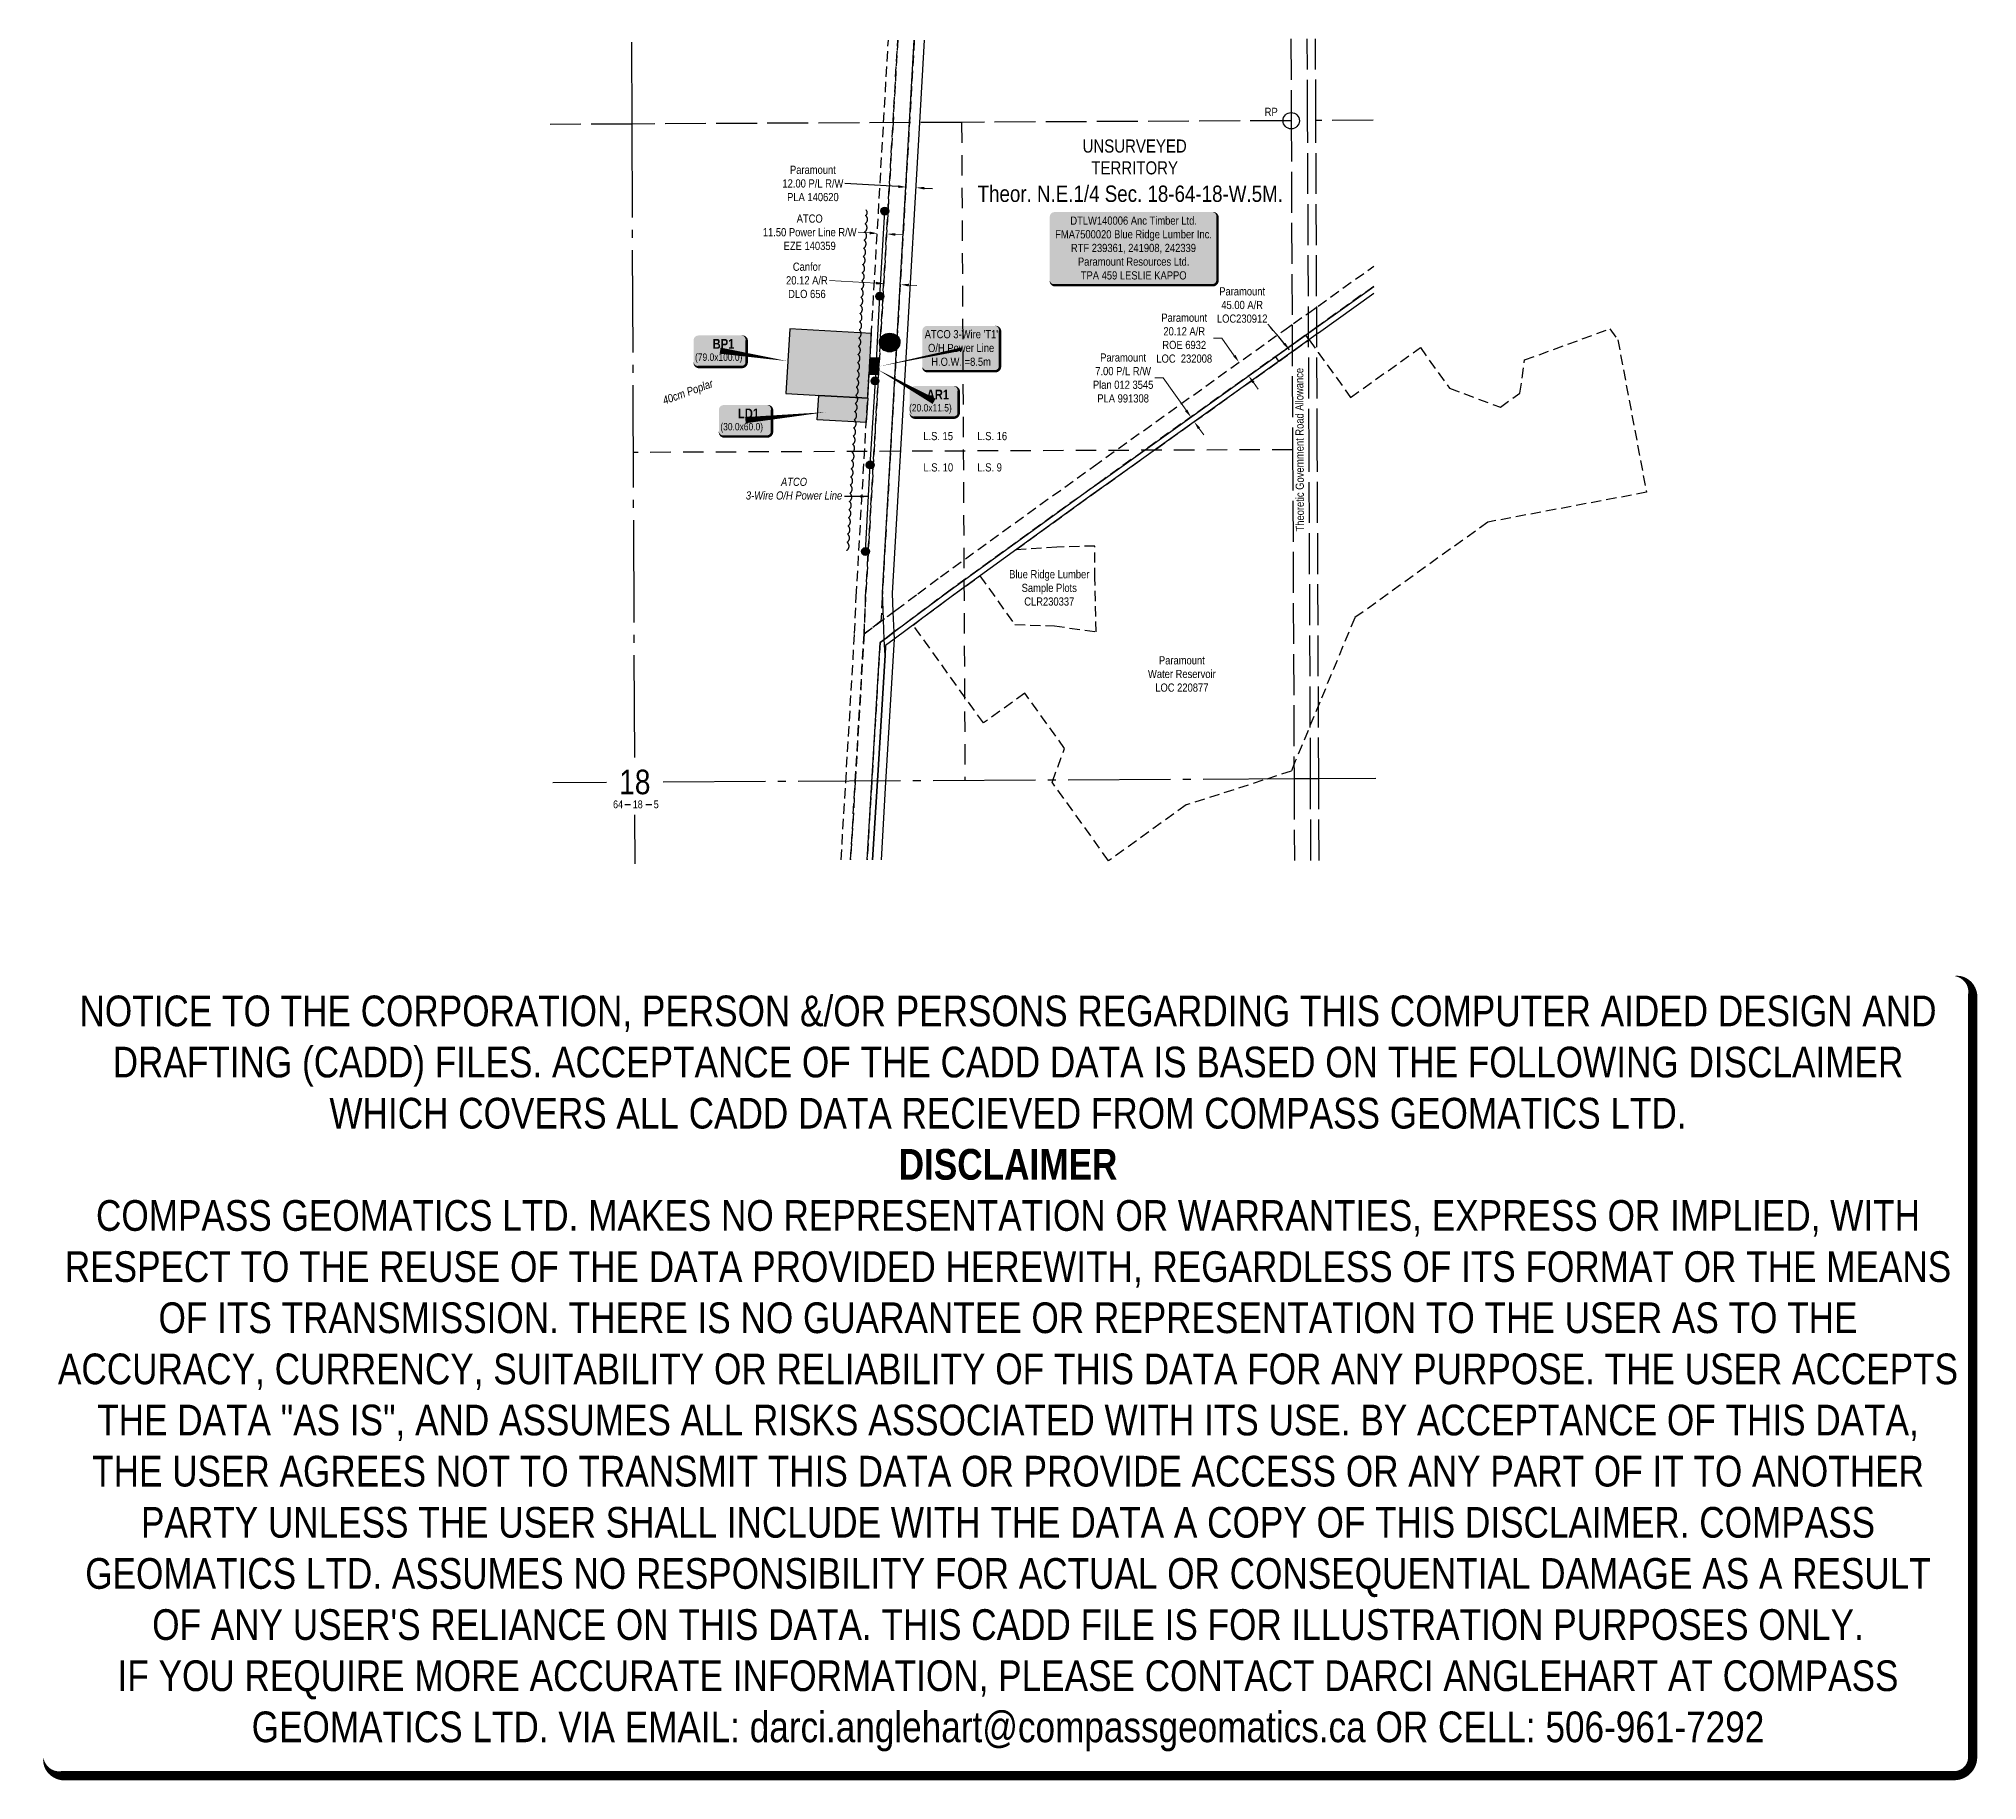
# Model space of a CAD drawing. Extents: x 517991 to 520360, y 6042203 to 6044332.
import ezdxf
from ezdxf.enums import TextEntityAlignment as Align

# ---------------------------------------------------------------- set-up
doc = ezdxf.new("R2010")
doc.units = 0
doc.header["$LTSCALE"] = 5
doc.header["$PDSIZE"] = 0.5
for name, pattern in [('0', [1, 1, 0]), ('foc-ACCESSROAD', [3.75, 2.5, -1.25]), ('foc-FLOWLINE', [3.75, 2.5, -1.25]), ('foc-LSD', [8, 5, -3]), ('foc-QUARTERLINE', [33, 25, -3, 2, -3]), ('foc-UNSURVEYED', [12.5, 10, -2.5]), ('POWERLINE5', [7.799999999999997, 2.399999999999999, -0.6, 0.6, -0.6, 0.6, -0.6, 2.399999999999999])]:
    doc.linetypes.add(name, pattern=pattern)
doc.layers.get('Defpoints').update_dxf_attribs({"color": 9})
for name, color, linetype in [('10', 1, 'Continuous'), ('35', 37, 'Continuous'), ('9', 3, 'Continuous'), ('AS-POWER', 104, 'foc-POWER'), ('AS-POWER-EXISTING', 72, 'POWERLINE5'), ('AS-POWER-T', 104, 'Continuous'), ('AS-SURFACE IMPACT', 7, 'Continuous'), ('C-SYMBOL', 7, 'Continuous'), ('F-AR', 190, 'foc-ACCESSROAD'), ('F-EZE', 190, 'foc-FLOWLINE'), ('F-RW', 190, 'Continuous'), ('F-WS', 190, 'foc-ACCESSROAD'), ('L-ROAD-T', 7, 'Continuous'), ('L-SECLBL', 7, 'Continuous'), ('L-SECQ', 8, 'foc-QUARTERLINE'), ('L-SECTION-LSD', 7, 'foc-LSD'), ('L-UNS-T', 3, 'Continuous'), ('L-USEC', 7, 'foc-UNSURVEYED'), ('P-CROSSINGS', 250, 'Continuous'), ('P-TEMP-BLOCKS', 250, 'Continuous'), ('P-TEMP-H', 41, 'Continuous'), ('P-TEMP_WORKSPACE', 46, 'Continuous'), ('P-WORKAREA', 113, 'Continuous'), ('P-WORKAREA-H', 111, 'Continuous'), ('T-BUSH', 110, '0'), ('T-BUSH-T', 110, 'Continuous')]:
    doc.layers.add(name, color=color, linetype=linetype)
doc.layers.add('DISCLAIMER', color=7, linetype='Continuous', plot=False)
for name, color, linetype, lineweight in [('F-AR-T', 190, 'Continuous', 9), ('F-EZE-T', 190, 'Continuous', 9), ('F-RW-T', 190, 'Continuous', 9)]:
    doc.layers.add(name, color=color, linetype=linetype, lineweight=lineweight)
doc.styles.add('100L', font='ARIALN.TTF', dxfattribs={"height": 11})
doc.styles.add('175L', font='ARIALN.TTF', dxfattribs={"height": 20})
doc.styles.add('80', font='ARIALN.TTF', dxfattribs={"height": 10})
doc.styles.add('80CG', font='ARIALN.TTF', dxfattribs={"height": 10})
doc.styles.add('80L', font='ARIALN.TTF', dxfattribs={"height": 10})
doc.styles.add('80LS', font='ARIALNI.TTF', dxfattribs={"height": 10})
doc.styles.add('BOLD', font='ARIALNB.TTF')
doc.styles.add('foc-LtypeFont', font='ARIALN.TTF', dxfattribs={"height": 7.349999999999999})
doc.styles.add('SIMPLEX', font='ARIALN.TTF')
doc.linetypes.add('foc-POWER', pattern='A,6,-1,["P",foc-LtypeFont,S=0.2,R=0,X=-0.625,Y=-0.75],-1.239999999999999,4', length=12.24)
doc.dimstyles.new('Compass 5 000', dxfattribs={"dimscale": 5, "dimtxt": 9, "dimasz": 2, "dimexe": 0.2, "dimexo": 0.0625, "dimgap": 0.5, "dimtad": 0, "dimtih": 1, "dimtoh": 1, "dimzin": 0, "dimdsep": 46, "dimtxsty": '80CG', "dimcen": 0.1, "dimse1": 1, "dimse2": 1, "dimclrd": 256, "dimclrt": 256, "dimaunit": 1, "dimadec": 4, "dimazin": 0, "dimtfac": 0.06, "dimtofl": 0, "dimtmove": 0, "dimatfit": 1, "dimfxl": 0.2, "dimtolj": 1, "dimtzin": 0, "dimlwd": -1, "dimarcsym": 0})

# ---------------------------------------------------------------- blocks, each defined once
blk = doc.blocks.new('*D441')
at = {"layer": 'Defpoints', "color": 0, "transparency": 16777216}
for p in [(519399.3913977402, 6043869.471401533), (519325.2638550568, 6043816.510683409), (519329.3460097653, 6043810.797012823)]:
    blk.add_point(p, dxfattribs=at)
at = {"layer": 'F-RW-T', "transparency": 16777216}
for p, q in [((519365.3240288468, 6043917.154484982), (519355.3240288468, 6043917.154484982)), ((519393.5781092397, 6043877.608088624), (519365.3240288468, 6043917.154484982)), ((519409.2868409492, 6043855.621043857), (519415.1001294497, 6043847.484356767))]:
    blk.add_line(p, q, dxfattribs=at)
for points in [[(519394.9342237548, 6043878.576970041), (519392.2219947251, 6043876.639207208), (519399.3913977402, 6043869.471401533)], [(519410.6429554643, 6043856.589925274), (519407.9307264346, 6043854.65216244), (519403.4735524487, 6043863.757730948)]]:
    blk.add_solid(points, dxfattribs=at)
at = {"layer": 'F-RW-T', "transparency": 16777216, "insert": (519316.5552703207, 6043917.154484981), "char_height": 10, "attachment_point": 5, "style": '80CG'}
blk.add_mtext('\\A1;Paramount\\P7.00 P/L R/W\\PPlan 012 3545\\PPLA 991308', dxfattribs=at)
blk = doc.blocks.new('*D442')
at = {"layer": 'Defpoints', "color": 0, "transparency": 16777216}
for p in [(519016.720806415, 6044093.838343829), (519004.6010463112, 6043889.395093445), (519016.0765992535, 6043888.714802222)]:
    blk.add_point(p, dxfattribs=at)
at = {"layer": 'F-EZE-T', "transparency": 16777216}
for p, q in [((519006.7383318839, 6044094.430122703), (518992.6795763561, 6044095.263550777)), ((519038.1788338883, 6044092.566273732), (519048.1613084194, 6044091.974494858))]:
    blk.add_line(p, q, dxfattribs=at)
for points in [[(519006.8369616963, 6044096.09386846), (519006.6397020715, 6044092.766376948), (519016.720806415, 6044093.838343829)], [(519038.2774637006, 6044094.230019488), (519038.0802040759, 6044090.902527977), (519028.1963593572, 6044093.158052607)]]:
    blk.add_solid(points, dxfattribs=at)
at = {"layer": 'F-EZE-T', "transparency": 16777216, "insert": (518933.5390579386, 6044095.263550777), "char_height": 10, "attachment_point": 5, "style": '80CG'}
blk.add_mtext('\\A1;ATCO\\P11.50 Power Line R/W\\PEZE 140359', dxfattribs=at)
blk = doc.blocks.new('*D443')
at = {"layer": 'Defpoints', "color": 0, "transparency": 16777216}
for p in [(519051.7547044589, 6044150.468258838), (519042.1957155023, 6043989.223184128), (519054.1748341844, 6043988.513033673)]:
    blk.add_point(p, dxfattribs=at)
at = {"layer": 'F-RW', "transparency": 16777216}
for p, q in [((519041.7722302703, 6044151.06004349), (518976.5360103092, 6044154.927400725)), ((519073.7162973295, 6044149.16632373), (519083.6987715181, 6044148.574539077))]:
    blk.add_line(p, q, dxfattribs=at)
for points in [[(519041.8708610458, 6044152.723789189), (519041.6735994949, 6044149.396297792), (519051.7547044589, 6044150.468258838)], [(519073.814928105, 6044150.830069428), (519073.6176665541, 6044147.502578031), (519063.733823141, 6044149.758108383)]]:
    blk.add_solid(points, dxfattribs=at)
at = {"layer": 'F-RW', "transparency": 16777216, "insert": (518937.450062151, 6044154.927400724), "char_height": 10, "attachment_point": 5, "style": '80CG'}
blk.add_mtext('\\A1;Paramount\\P12.00 P/L R/W\\PPLA 140620', dxfattribs=at)
blk = doc.blocks.new('*D444')
at = {"layer": 'Defpoints', "color": 0, "transparency": 16777216}
for p in [(519024.5996021777, 6044032.485551339), (519023.2975278246, 6044010.521437652), (519043.3877102307, 6044009.330453504)]:
    blk.add_point(p, dxfattribs=at)
at = {"layer": 'F-AR-T', "transparency": 16777216}
for p, q in [((519014.6171277155, 6044033.077331374), (518957.880293071, 6044036.440798633)), ((519054.6722590459, 6044030.702787153), (519064.6547335082, 6044030.111007119))]:
    blk.add_line(p, q, dxfattribs=at)
for points in [[(519014.7157577215, 6044034.741077119), (519014.5184977095, 6044031.41358563), (519024.5996021777, 6044032.485551339)], [(519054.7708890519, 6044032.366532898), (519054.57362904, 6044029.039041409), (519044.6897845836, 6044031.294567189)]]:
    blk.add_solid(points, dxfattribs=at)
at = {"layer": 'F-AR-T', "transparency": 16777216, "insert": (518930.1449588282, 6044036.440798634), "char_height": 10, "attachment_point": 5, "style": '80CG'}
blk.add_mtext('\\A1;Canfor\\P20.12 A/R\\PDLO 656', dxfattribs=at)
blk = doc.blocks.new('LABEL_ROAD_THEORETIC')
at = {"layer": 'L-ROAD-T', "style": '80L'}
blk.add_text('Theoretic Government Road Allowance', height=10, dxfattribs=at).set_placement((0, 0), align=Align.MIDDLE_CENTER)
blk = doc.blocks.new('*D446')
at = {"layer": 'Defpoints', "color": 0, "transparency": 16777216}
for p in [(519458.2584318533, 6043936.250970496), (519386.2205360667, 6043884.783227898), (519397.9257585923, 6043868.399769874)]:
    blk.add_point(p, dxfattribs=at)
at = {"layer": 'F-AR-T', "transparency": 16777216}
for p, q in [((519437.1576679279, 6043965.785093346), (519427.1576679284, 6043965.785093345)), ((519452.4451447716, 6043944.3876586), (519437.1576679279, 6043965.785093346)), ((519475.7769414606, 6043911.730824366), (519481.5902285418, 6043903.594136262))]:
    blk.add_line(p, q, dxfattribs=at)
for points in [[(519453.8012594557, 6043945.35653978), (519451.0890300879, 6043943.41877742), (519458.2584318533, 6043936.250970496)], [(519477.1330561447, 6043912.699705547), (519474.4208267769, 6043910.761943186), (519469.9636543789, 6043919.86751247)]]:
    blk.add_solid(points, dxfattribs=at)
at = {"layer": 'F-AR-T', "transparency": 16777216, "insert": (519391.2504373691, 6043965.785093346), "char_height": 10, "attachment_point": 5, "style": '80CG'}
blk.add_mtext('\\A1;Paramount\\P20.12 A/R\\PROE 6932\\PLOC  232008', dxfattribs=at)
blk = doc.blocks.new('L-SECLBL')
at = {"layer": '9', "color": 7}
for p, q in [((-5.082139060913505, -27.83004804289613), (-12.28857354467345, -27.83004804289613)), ((20.70431141927111, -27.83004804289613), (13.49787693551116, -27.83004804289613))]:
    blk.add_line(p, q, dxfattribs=at)
at = {"layer": '10', "color": 2, "style": 'SIMPLEX'}
blk.add_attdef('SEC', text='', height=30, dxfattribs=at).set_placement((0, 0), align=Align.MIDDLE)
at = {"layer": '10', "color": 5, "style": '80L'}
blk.add_attdef('TWP', text='', height=9.5, dxfattribs=at).set_placement((-14.43410290347765, -27.36845155570791), align=Align.MIDDLE_RIGHT)
blk.add_attdef('RGE', text='', height=9.5, dxfattribs=at).set_placement((3.622123863462547, -27.36845155570791), align=Align.MIDDLE_CENTER)
blk.add_attdef('MER', text='', height=9.5, dxfattribs=at).set_placement((23.16775162027989, -27.36845155570791), align=Align.MIDDLE_LEFT)
blk = doc.blocks.new('POWERPOLE')
h = blk.add_hatch(color=255)
edge = h.paths.add_edge_path()
edge.add_arc((0, 0), 0.9600000000000002, 0, 360)
at = {"linetype": 'Continuous'}
for p, q in [((0.678822509938982, -0.678822509938982), (-0.678822509938982, 0.678822509938982)), ((-0.678822509938982, -0.678822509938982), (0.678822509938982, 0.678822509938982))]:
    blk.add_line(p, q, dxfattribs=at)
blk.add_circle((0, 0), 0.9600000000000002, dxfattribs=at)
blk = doc.blocks.new('*U447')
h = blk.add_hatch(color=191)
edge = h.paths.add_edge_path()
edge.add_line((-26.49999999999999, -20), (26.49999999999999, -20))
edge.add_arc((26.49999999999999, -14), 6, 270, 360)
edge.add_line((32.49999999999999, -14), (32.49999999999999, 12.5))
edge.add_arc((26.49999999999999, 12.5), 6, 0, 90)
edge.add_line((26.49999999999999, 18.5), (-26.49999999999999, 18.5))
edge.add_arc((-26.49999999999999, 12.5), 6, 90, 180)
edge.add_line((-32.49999999999999, 12.5), (-32.49999999999999, -14))
edge.add_arc((-26.49999999999999, -14), 6, 180, 270)
at = {"color": 250, "flags": 128}
blk.add_lwpolyline([(-26.49999999999999, -20, 3, 3, 0), (26.49999999999999, -20, 3, 3, 0.414213562373095), (32.49999999999999, -14, 3, 3, 0), (32.49999999999999, 12.5, 3, 0, 0.414213562373095), (26.49999999999999, 18.5, 0, 0, 0), (-26.49999999999999, 18.5, 0, 0, 0.414213562373095), (-32.49999999999999, 12.5, 0, 0, 0), (-32.49999999999999, -14, 0, 3, 0.414213562373095)], format="xyseb", close=True, dxfattribs=at)
at = {"flags": 128}
blk.add_lwpolyline([(82.78893256752724, -12.90998133819019, 0, 7.5, 0), (-3.398394867633904e-15, 0, 0, 0, 0)], format="xyseb", dxfattribs=at)
at = {"color": 250}
for tag, p, height, style in [('TEMP_AREA_W1_001', (-9.212824010914055, 2.244292974654144), 12, 'BOLD'), ('ENTER_TEXT_001', (-30.65893587994544, -12.47010782646594), 9, '80')]:
    blk.add_attdef(tag, p, '', height=height, dxfattribs=dict(at, style=style))
blk = doc.blocks.new('*U448')
h = blk.add_hatch(color=191)
edge = h.paths.add_edge_path()
edge.add_line((-26.49999999999999, -20), (26.49999999999999, -20))
edge.add_arc((26.49999999999999, -14), 6, 270, 360)
edge.add_line((32.49999999999999, -14), (32.49999999999999, 12.5))
edge.add_arc((26.49999999999999, 12.5), 6, 0, 90)
edge.add_line((26.49999999999999, 18.5), (-26.49999999999999, 18.5))
edge.add_arc((-26.49999999999999, 12.5), 6, 90, 180)
edge.add_line((-32.49999999999999, 12.5), (-32.49999999999999, -14))
edge.add_arc((-26.49999999999999, -14), 6, 180, 270)
at = {"color": 250, "flags": 128}
blk.add_lwpolyline([(-26.49999999999999, -20, 3, 3, 0), (26.49999999999999, -20, 3, 3, 0.414213562373095), (32.49999999999999, -14, 3, 3, 0), (32.49999999999999, 12.5, 3, 0, 0.414213562373095), (26.49999999999999, 18.5, 0, 0, 0), (-26.49999999999999, 18.5, 0, 0, 0.414213562373095), (-32.49999999999999, 12.5, 0, 0, 0), (-32.49999999999999, -14, 0, 3, 0.414213562373095)], format="xyseb", close=True, dxfattribs=at)
at = {"flags": 128}
blk.add_lwpolyline([(98.31650693959763, 9.798877222580568, 0, 7.5, 0), (-3.398394867633904e-15, 9.860761315262648e-32, 0, 0, 0)], format="xyseb", dxfattribs=at)
at = {"color": 250}
for tag, p, height, style in [('TEMP_AREA_W1_001', (-9.212824010914055, 2.244292974654144), 12, 'BOLD'), ('ENTER_TEXT_001', (-30.65893587994544, -12.47010782646594), 9, '80')]:
    blk.add_attdef(tag, p, '', height=height, dxfattribs=dict(at, style=style))
blk = doc.blocks.new('*U452')
h = blk.add_hatch(color=255)
edge = h.paths.add_edge_path()
edge.add_line((-96.5, -45.5), (96.49999999999997, -45.5))
edge.add_arc((96.49999999999997, -39.5), 6, 270, 360)
edge.add_line((102.5, -39.5), (102.5, 38))
edge.add_arc((96.5, 38), 6, 0, 90)
edge.add_line((96.5, 44), (-96.49999999999997, 44))
edge.add_arc((-96.49999999999997, 38), 6, 90, 180)
edge.add_line((-102.5, 38), (-102.5, -39.5))
edge.add_arc((-96.5, -39.5), 6, 180, 270)
at = {"color": 44, "flags": 128}
blk.add_lwpolyline([(-96.5, -45.5, 3, 3, 0), (96.49999999999997, -45.5, 3, 3, 0.414213562373095), (102.5, -39.5, 3, 3, 0), (102.5, 38, 3, 0, 0.414213562373095), (96.5, 44, 0, 0, 0), (-96.49999999999997, 44, 0, 0, 0.414213562373095), (-102.5, 38, 0, 0, 0), (-102.5, -39.5, 0, 3, 0.414213562373095)], format="xyseb", close=True, dxfattribs=at)
at = {"color": 44, "style": '80'}
blk.add_attdef('ENTER_TEXT_001', (-35.98567530695772, -4.996589358799454), '', height=10, dxfattribs=at)
blk = doc.blocks.new('RP')
at = {"layer": '35', "color": 3}
blk.add_circle((0, 0), 10, dxfattribs=at)
at = {"layer": '35', "color": 3, "style": '80'}
blk.add_attdef('RP_001', (-32.36089367917796, 5.754369554757101), '', height=10, dxfattribs=at)
blk = doc.blocks.new('*U459')
h = blk.add_hatch(color=255)
edge = h.paths.add_edge_path()
edge.add_line((-41.49999999999999, -28.5), (41.49999999999999, -28.5))
edge.add_arc((41.49999999999999, -22.5), 6, 270, 360)
edge.add_line((47.49999999999999, -22.5), (47.49999999999999, 21))
edge.add_arc((41.49999999999999, 21), 6, 0, 90)
edge.add_line((41.49999999999999, 27), (-41.49999999999999, 27))
edge.add_arc((-41.49999999999999, 21), 6, 90, 180)
edge.add_line((-47.49999999999999, 21), (-47.49999999999999, -22.5))
edge.add_arc((-41.49999999999999, -22.5), 6, 180, 270)
at = {"color": 104, "flags": 128}
blk.add_lwpolyline([(-41.49999999999999, -28.5, 3, 3, 0), (41.49999999999999, -28.5, 3, 3, 0.414213562373095), (47.49999999999999, -22.5, 3, 3, 0), (47.49999999999999, 21, 3, 0, 0.414213562373095), (41.49999999999999, 27, 0, 0, 0), (-41.49999999999999, 27, 0, 0, 0.414213562373095), (-47.49999999999999, 21, 0, 0, 0), (-47.49999999999999, -22.5, 0, 3, 0.414213562373095)], format="xyseb", close=True, dxfattribs=at)
at = {"color": 104, "style": '80'}
blk.add_attdef('ENTER_TEXT_001', (-26.84515688949523, -4.918144611186903), '', height=10, dxfattribs=at)
blk = doc.blocks.new('Well_proximity')
h = blk.add_hatch(color=191)
h.dxf.hatch_style = 1
edge = h.paths.add_edge_path()
edge.add_ellipse((0, 0), major_axis=(-12.5, 0), ratio=0.8162973455633618, start_angle=0, end_angle=360)
h = blk.add_hatch(color=250)
h.dxf.hatch_style = 1
edge = h.paths.add_edge_path()
edge.add_ellipse((0, -2.047489049626165), major_axis=(-12.5, 0), ratio=0.8162973455633618, start_angle=0, end_angle=180)
edge.add_line((12.5, -2.047489049626165), (12.5, 0))
edge.add_ellipse((0, 0), major_axis=(-12.5, 0), ratio=0.8162973455633618, start_angle=0, end_angle=180, ccw=False)
edge.add_line((-12.5, 0), (-12.5, -2.047489049626165))
at = {"color": 250}
blk.add_ellipse((0, 0), major_axis=(-12.5, 0), ratio=0.8162973455633618, dxfattribs=at)
blk.add_ellipse((0, -2.047489049626165), major_axis=(-12.5, 0), ratio=0.8162973455633618, start_param=0, end_param=3.141592653589793, dxfattribs=at)
at = {"color": 250, "style": '80L'}
blk.add_attdef('CROSSING', text='', height=9, dxfattribs=at).set_placement((0.0891644256771542, 0.0199513138486509), align=Align.MIDDLE_CENTER)
blk = doc.blocks.new('*U462')
h = blk.add_hatch(color=111)
edge = h.paths.add_edge_path()
edge.add_line((-23.99999999999998, -20), (23.99999999999998, -20))
edge.add_arc((23.99999999999998, -14), 6, 270, 360)
edge.add_line((29.99999999999998, -14), (29.99999999999998, 12.5))
edge.add_arc((23.99999999999998, 12.5), 6, 0, 90)
edge.add_line((23.99999999999998, 18.5), (-23.99999999999998, 18.5))
edge.add_arc((-23.99999999999998, 12.5), 6, 90, 180)
edge.add_line((-29.99999999999998, 12.5), (-29.99999999999998, -14))
edge.add_arc((-23.99999999999998, -14), 6, 180, 270)
at = {"flags": 128}
blk.add_lwpolyline([(-69.34683694014586, 38.93715874117398, 0, 7.5, 0), (-3.398394867633905e-15, 0, 0, 0, 0)], format="xyseb", dxfattribs=at)
at = {"color": 250, "flags": 128}
blk.add_lwpolyline([(-23.99999999999998, -20, 3, 3, 0), (23.99999999999998, -20, 3, 3, 0.414213562373095), (29.99999999999998, -14, 3, 3, 0), (29.99999999999998, 12.5, 3, 0, 0.414213562373095), (23.99999999999998, 18.5, 0, 0, 0), (-23.99999999999998, 18.5, 0, 0, 0.414213562373095), (-29.99999999999998, 12.5, 0, 0, 0), (-29.99999999999998, -14, 0, 3, 0.414213562373095)], format="xyseb", close=True, dxfattribs=at)
at = {"color": 250}
for tag, p, height, style in [('TEMP_AREA_W1_001', (-9.212824010914055, 2.244292974654144), 12, 'BOLD'), ('ENTER_TEXT_001', (-30.65893587994544, -12.47010782646594), 9, '80')]:
    blk.add_attdef(tag, p, '', height=height, dxfattribs=dict(at, style=style))
blk = doc.blocks.new('Disclaimer_Legal')
at = {"layer": 'DISCLAIMER', "color": 254, "flags": 128}
blk.add_lwpolyline([(-3612.859355113964, -1104.601793492536, 37.5, 37.5, 0), (4096.10254652852, -1104.601793492536, 37.5, 37.5, 0.414213562373095), (4171.10254652852, -1029.601793492536, 37.5, 37.5, 0), (4171.10254652852, 2078.694150954953, 37.5, 0, 0.414213562373095), (4096.10254652852, 2153.694150954953, 0, 0, 0), (-3612.859355113964, 2153.694150954953, 0, 0, 0.414213562373095), (-3687.859355113964, 2078.694150954953, 0, 0, 0), (-3687.859355113964, -1029.601793492536, 0, 37.5, 0.414213562373095)], format="xyseb", close=True, dxfattribs=at)
at = {"layer": 'DISCLAIMER', "color": 254, "insert": (241.6215957072782, 533.9211787312088), "char_height": 125, "width": 7717.567617301413, "attachment_point": 5, "style": '80'}
blk.add_mtext('NOTICE TO THE CORPORATION, PERSON &/OR PERSONS REGARDING THIS COMPUTER AIDED DESIGN AND DRAFTING (CADD) FILES. ACCEPTANCE OF THE CADD DATA IS BASED ON THE FOLLOWING DISCLAIMER WHICH COVERS ALL CADD DATA RECIEVED FROM COMPASS GEOMATICS LTD.\\P{\\fArial Narrow|b1|i0|c0|p34;DISCLAIMER}\\PCOMPASS GEOMATICS LTD. MAKES NO REPRESENTATION OR WARRANTIES, EXPRESS OR IMPLIED, WITH RESPECT TO THE REUSE OF THE DATA PROVIDED HEREWITH, REGARDLESS OF ITS FORMAT OR THE MEANS OF ITS TRANSMISSION. THERE IS NO GUARANTEE OR REPRESENTATION TO THE USER AS TO THE ACCURACY, CURRENCY, SUITABILITY OR RELIABILITY OF THIS DATA FOR ANY PURPOSE. THE USER ACCEPTS THE DATA "AS IS", AND ASSUMES ALL RISKS ASSOCIATED WITH ITS USE. BY ACCEPTANCE OF THIS DATA, THE USER AGREES NOT TO TRANSMIT THIS DATA OR PROVIDE ACCESS OR ANY PART OF IT TO ANOTHER PARTY UNLESS THE USER SHALL INCLUDE WITH THE DATA A COPY OF THIS DISCLAIMER. COMPASS GEOMATICS LTD. ASSUMES NO RESPONSIBILITY FOR ACTUAL OR CONSEQUENTIAL DAMAGE AS A RESULT OF ANY USER\'S RELIANCE ON THIS DATA. THIS CADD FILE IS FOR ILLUSTRATION PURPOSES ONLY.\\PIF YOU REQUIRE MORE ACCURATE INFORMATION, PLEASE CONTACT DARCI ANGLEHART AT COMPASS GEOMATICS LTD. VIA EMAIL: darci.anglehart@compassgeomatics.ca OR CELL: 506-961-7292', dxfattribs=at)

msp = doc.modelspace()

# ---------------------------------------------------------------- hatches: boundary and pattern name
at = {"layer": 'P-TEMP-H'}
h = msp.add_hatch(color=256, dxfattribs=at)
h.dxf.hatch_style = 1
h.paths.add_polyline_path([(519008.9517270441, 6043971.356208367), (518909.1174077638, 6043977.110223822), (518904.5717355544, 6043898.241111591), (519004.4060548346, 6043892.487096136)])
h = msp.add_hatch(color=256, dxfattribs=at)
h.dxf.hatch_style = 1
h.paths.add_polyline_path([(519002.6798501981, 6043862.536800351), (518942.7792586299, 6043865.989209624), (518944.5054632665, 6043895.939505409), (519004.4060548346, 6043892.487096136)])
at = {"layer": 'P-WORKAREA-H'}
h = msp.add_hatch(color=256, dxfattribs=at)
h.dxf.hatch_style = 1
h.paths.add_polyline_path([(519006.1037942186, 6043921.946626794), (519017.5800069222, 6043921.284981309), (519018.7311681982, 6043941.251824517), (519007.2549554947, 6043941.913470002)])

# ---------------------------------------------------------------- linework, layer by layer
at = {"layer": 'AS-POWER', "flags": 128}
msp.add_lwpolyline([(519001.715, 6043705.105), (519007.543, 6043810.877), (519014.047, 6043913.75), (519019.151, 6044017.04), (519025.242, 6044121.107)], dxfattribs=at)
at = {"layer": 'F-AR'}
for points in [[(519061.3142962549, 6044330.040229888), (519050.5818843828, 6044143.841528635), (519021.9821683114, 6043648.2525081), (519020.6608038138, 6043619.746337641), (518999.9295002365, 6043604.244567698), (519001.8921050038, 6043649.442871641), (519035.3499105418, 6044229.224218485), (519041.15678675, 6044329.968843383)], [(518983.5030945253, 6043328.258278923), (518989.148893921, 6043422.832147884), (518989.2273196875, 6043424.146084797), (518999.9295002365, 6043604.244567698), (519028.382279601, 6043625.520290915), (519028.8823921992, 6043625.894239449), (519038.8679262539, 6043633.359642445), (519065.5439996418, 6043653.303551488), (519093.3478656666, 6043674.095034031), (519280.3377920011, 6043809.134907559), (519513.0181468378, 6043975.374252552), (519524.6768207834, 6043983.664176236), (519543.3474250004, 6043996.93897636), (519554.7432264041, 6044005.084149418), (519622.748443979, 6044053.689849776)], [(519622.8557047777, 6044029.104415269), (519554.8504449965, 6043980.52446078), (519524.7846972644, 6043958.99451521), (519292.0729053811, 6043792.797471883), (519105.2591071219, 6043657.885749505), (519037.3035887759, 6043607.072789242), (519026.8174773958, 6043599.231939039), (519019.4555238946, 6043593.727376875), (519009.3063078033, 6043422.932697415), (519003.6524786014, 6043328.225204479)]]:
    msp.add_lwpolyline(points, dxfattribs=at)
msp.add_lwpolyline([(519524.6075332165, 6043950.234727917), (519506.9755751996, 6043937.652135502), (519502.8949724346, 6043943.3619212), (519524.570041168, 6043958.86505738), (519539.5021606642, 6043969.533005389), (519543.5950761783, 6043963.779474601), (519524.6075332165, 6043950.234727917)], close=True, dxfattribs=at)
at = {"layer": 'F-EZE'}
for points in [[(518971.9621330505, 6043328.27722297), (518977.5958201624, 6043422.773757892), (518988.4488299157, 6043604.835599238), (518990.4112050881, 6043650.032495629), (519023.8274828752, 6044229.166269206), (519029.6353474206, 6044329.928040957)], [(519041.15678675, 6044329.968843383), (519035.3499105418, 6044229.224218485), (519001.8921050038, 6043649.442871641), (518999.9295002365, 6043604.244567698), (518989.2273163478, 6043424.146885336), (518989.1488972607, 6043422.831347345), (518983.5031342838, 6043328.258278857)]]:
    msp.add_lwpolyline(points, dxfattribs=at)
at = {"layer": 'F-RW'}
for points in [[(519010.4245016747, 6043328.214088462), (519016.2705828211, 6043424.813395333), (519025.5675003261, 6043578.316926683), (519024.7310512699, 6043597.671842621), (519023.7026675967, 6043622.021118077), (519022.3998843827, 6043654.906528635), (519050.5818843828, 6044143.841528635), (519061.3142962549, 6044330.040229888)], [(519073.3366677289, 6044330.082806332), (519067.5325519895, 6044229.386073344), (519034.38, 6043654.216), (519035.3338524748, 6043630.71733993), (519036.3552741329, 6043606.363834373), (519036.7473313252, 6043597.863583389), (519026.326866959, 6043423.016720633), (519020.6888219536, 6043328.197239973)], [(519003.6525084386, 6043328.22520443), (519009.3063103108, 6043422.932097007), (519019.4555238946, 6043593.727376875), (519024.7310512699, 6043597.671842621), (519026.8174773958, 6043599.231939039), (519036.3552741329, 6043606.363834373), (519037.3035887759, 6043607.072789242), (519105.2591071219, 6043657.885749505), (519275.9400490488, 6043781.142479462), (519292.0829650004, 6043792.798915492), (519524.7846972644, 6043958.99451521), (519554.8501616375, 6043980.59040534), (519622.8554727188, 6044029.157605895)], [(519622.8934587057, 6044020.450771686), (519555.1922591378, 6043972.061954161), (519554.8880847904, 6043971.845998139), (519524.8220416272, 6043950.398609007), (519296.2008713974, 6043787.110615782), (519280.0372201469, 6043775.443269965), (519109.501, 6043652.099), (519036.7443743652, 6043597.874978928), (519026.271, 6043590.058), (519025.5699441047, 6043578.316936898), (519016.2705828211, 6043424.813395333), (519010.4245016747, 6043328.214088462)]]:
    msp.add_lwpolyline(points, dxfattribs=at)
at = {"layer": 'F-WS'}
msp.add_lwpolyline([(519921.1223573866, 6043963.821338722), (519956.1591365004, 6043777.406556999), (519762.2454481688, 6043740.960500542), (519599.5688482989, 6043623.940441849), (519556.8562875204, 6043520.691529683), (519527.0113724062, 6043448.548158162), (519522.0238330299, 6043436.492120276), (519487.3703639728, 6043425.342699166), (519393.6546395822, 6043395.197021767), (519298.844136497, 6043326.995676236), (519229.7225294734, 6043423.086117222), (519230.0829368104, 6043424.038898952), (519245.0984998454, 6043464.10357917), (519196.4280075507, 6043531.763080547), (519145.9235366503, 6043495.429428361), (519059.8220945633, 6043615.128249092), (519109.4307265442, 6043652.209716587), (519141.3823708708, 6043675.265367675), (519184.1916752181, 6043615.724013763), (519232.5041394845, 6043614.075121211), (519283.6169963161, 6043607.045766668), (519282.0614674138, 6043672.720511653), (519281.9959017967, 6043711.736585978), (519235.3972031932, 6043710.403617552), (519185.3203282477, 6043707.041466517), (519280.0384661447, 6043775.437571282), (519296.2242208841, 6043787.120121301), (519507.1900836103, 6043937.816016591), (519524.8220416272, 6043950.398609007), (519543.8088093357, 6043963.947755421), (519554.9904665709, 6043948.411871225), (519594.5962217425, 6043893.353890066), (519679.7814698438, 6043954.303115206), (519715.5720723551, 6043904.547773086), (519777.5437098386, 6043881.395702267), (519801.4854773158, 6043898.525932215), (519807.2324453607, 6043939.213278358), (519911.4806003414, 6043977.225083586), (519921.1223573866, 6043963.821338722)], close=True, dxfattribs=at)
at = {"layer": 'L-SECQ'}
for p, q in [((518716.433, 6044227.621), (518716.013878711, 6044327.620156664)), ((518719.6782633432, 6043453.326774145), (518716.433, 6044227.621)), ((518619.805224788, 6043422.825213484), (518685.1383218767, 6043423.15305017)), ((518754.4195219568, 6043423.500551938), (519525.47978918, 6043427.36641895)), ((519525.47978918, 6043427.36641895), (519545.5783338203, 6043427.473712812)), ((519545.5783338203, 6043427.473712812), (519555.6382380989, 6043427.517597952)), ((519555.6382380989, 6043427.517597952), (519625.4787660828, 6043427.867966166)), ((518720.22313665, 6043323.327844514), (518719.9716543928, 6043383.327401545))]:
    msp.add_line(p, q, dxfattribs=at)
at = {"layer": 'L-SECTION-LSD'}
for p, q in [((519119.2013893232, 6044229.645929341), (519123.2338916834, 6043425.349677573)), ((519523.7259665323, 6043829.519229035), (518718.1156972577, 6043826.142712217))]:
    msp.add_line(p, q, dxfattribs=at)
at = {"layer": 'L-USEC'}
for p, q in [((519521.5347870273, 6044331.670070732), (519521.9709136058, 6044231.670494946)), ((519542.0705335487, 6044231.777597723), (519541.6344782007, 6044331.771125865)), ((519552.1304378951, 6044231.821467313), (519551.6943532929, 6044331.821703857)), ((519119.2013893232, 6044229.645929341), (518716.4325336577, 6044227.620300202)), ((519521.9709136058, 6044231.670494946), (519119.2013893232, 6044229.645929341)), ((519521.9709136058, 6044231.670494946), (519523.7259665323, 6043829.519229035)), ((519543.8246966972, 6043829.625643587), (519542.0705335972, 6044231.777586603)), ((519621.9697634441, 6044232.172570973), (519552.1304378951, 6044231.821467313)), ((519553.8846009951, 6043829.669524297), (519552.1304378951, 6044231.821467313)), ((518716.4325336577, 6044227.620300202), (518616.4342317123, 6044227.11756142)), ((519523.7259665323, 6043829.519229035), (519525.47978918, 6043427.36641895)), ((519545.5783337436, 6043427.473730397), (519543.8246966398, 6043829.625656743)), ((519555.6382380989, 6043427.517597952), (519553.8846009951, 6043829.669524297)), ((519525.47978918, 6043427.36641895), (519525.9159695534, 6043327.367928922)), ((519546.0145937817, 6043327.468711919), (519545.5783338203, 6043427.473712812)), ((519556.074469446, 6043327.519156388), (519555.6382380989, 6043427.517597952))]:
    msp.add_line(p, q, dxfattribs=at)
at = {"layer": 'P-CROSSINGS', "color": 104, "flags": 128}
msp.add_lwpolyline([(519018.1555875602, 6043931.268402913, 0, 4, 0), (519119.7057832166, 6043952.581979281, 2, 2, 0)], format="xyseb", dxfattribs=at)
at = {"layer": 'P-TEMP-H', "flags": 128}
for points in [[(519004.4060548346, 6043892.487096136), (518944.5054632665, 6043895.939505409)], [(519002.6798501981, 6043862.536800351), (518942.7792586299, 6043865.989209624)]]:
    msp.add_lwpolyline(points, dxfattribs=at)
at = {"layer": 'P-TEMP_WORKSPACE', "flags": 128}
for points in [[(519008.9517270441, 6043971.356208367), (518909.1174077638, 6043977.110223822), (518904.5717355544, 6043898.241111591), (519004.4060548346, 6043892.487096136)], [(519002.6798501981, 6043862.536800351), (518942.7792586299, 6043865.989209624), (518944.5054632665, 6043895.939505409), (519004.4060548346, 6043892.487096136)]]:
    msp.add_lwpolyline(points, close=True, dxfattribs=at)
at = {"layer": 'P-WORKAREA'}
msp.add_lwpolyline([(519006.1037942186, 6043921.946626794), (519017.5800069222, 6043921.284981309), (519018.7311681982, 6043941.251824517), (519007.2549554947, 6043941.913470002)], close=True, dxfattribs=at)
at = {"layer": 'T-BUSH', "flags": 128}
msp.add_lwpolyline([(518978.7498343723, 6043706.37037255, 0.52056705), (518979.2999963502, 6043716.355227171, 0.52056705), (518979.8501583281, 6043726.340081791, 0.52056705), (518980.4003203061, 6043736.324936412, 0.52056705), (518980.950482284, 6043746.309791033, 0.52056705), (518981.5006442619, 6043756.294645653, 0.52056705), (518982.0508062398, 6043766.279500274, 0.52056705), (518982.6009682178, 6043776.264354895, 0.52056705), (518983.1511301957, 6043786.249209516, 0.52056705), (518983.7012921736, 6043796.234064137, 0.52056705), (518984.2514541516, 6043806.218918758, 0.52056705), (518984.8337353726, 6043816.201873183, 0.52056705), (518985.4647114183, 6043826.181946792, 0.52056705), (518986.095687464, 6043836.1620204, 0.52056705), (518986.7266635097, 6043846.142094009, 0.52056705), (518987.3576395554, 6043856.122167617, 0.52056705), (518987.9886156011, 6043866.102241226, 0.52056705), (518988.6195916468, 6043876.082314834, 0.52056705), (518989.2505676925, 6043886.062388442, 0.52056705), (518989.8815437382, 6043896.042462051, 0.52056705), (518990.5125197839, 6043906.022535659, 0.52056705), (518991.1302845724, 6043916.003353276, 0.52056705), (518991.6238250886, 6043925.991166738, 0.52056705), (518992.1173656047, 6043935.9789802, 0.52056705), (518992.6109061208, 6043945.966793663, 0.52056705), (518993.104446637, 6043955.954607125, 0.52056705), (518993.5979871531, 6043965.942420588, 0.52056705), (518994.0915276692, 6043975.93023405, 0.52056705), (518994.5850681854, 6043985.918047512, 0.52056705), (518995.0786087015, 6043995.905860974, 0.52056705), (518995.5721492177, 6044005.893674437, 0.52056705), (518996.0656897338, 6044015.881487899, 0.52056705), (518996.6281956015, 6044025.865579246, 0.52056705), (518997.2124916528, 6044035.848494558, 0.52056705), (518997.796787704, 6044045.831409869, 0.52056705), (518998.3810837552, 6044055.814325181, 0.52056705), (518998.9653798065, 6044065.797240493, 0.52056705), (518999.5496758577, 6044075.780155805, 0.52056705), (519000.1339719089, 6044085.763071117, 0.52056705), (519000.7182679602, 6044095.745986429, 0.52056705), (519001.3025640114, 6044105.72890174, 0.52056705), (519001.8868600627, 6044115.711817052, 0.52056705), (519002.2812947826, 6044122.450880918, 0.52056705)], format="xyb", dxfattribs=at)

# ---------------------------------------------------------------- block references
at = {"layer": '35'}
msp.add_blockref('RP', (519521.9709136058, 6044231.670494946), dxfattribs=at).add_auto_attribs({'RP_001': 'RP'})
at = {"layer": 'AS-POWER-EXISTING', "xscale": 5, "yscale": 5, "zscale": 5}
for p in [(519025.242, 6044121.107), (519019.151, 6044017.04), (519013.352, 6043913.537), (519007.543, 6043810.877), (519001.715, 6043705.105)]:
    msp.add_blockref('POWERPOLE', p, dxfattribs=at)
at = {"layer": 'AS-POWER-T'}
ref = msp.add_blockref('*U459', (519118.6300099723, 6043953.862849966), dxfattribs=at)
ref.add_attrib('ENTER_TEXT_001', "ATCO 3-Wire 'T1'", (519074.0733933283, 6043965.703459334), dxfattribs={"layer": '0', "color": 104, "height": 10, "style": '80'})
ref.add_attrib('ENTER_TEXT_002', 'O/H Power Line', (519078.1593414866, 6043948.859439325), dxfattribs={"layer": '0', "color": 104, "height": 10, "style": '80'})
ref.add_attrib('ENTER_TEXT_003', 'H.O.W. =8.5m', (519082.1088639968, 6043932.015419316), dxfattribs={"layer": '0', "color": 104, "height": 10, "style": '80'})
at = {"layer": 'AS-SURFACE IMPACT'}
ref = msp.add_blockref('*U452', (519329.3729541183, 6044075.983672539), dxfattribs=at)
ref.add_attrib('ENTER_TEXT_001', 'DTLW140006 Anc Timber Ltd.', (519252.0707713079, 6044104.51141242), dxfattribs={"layer": '0', "color": 44, "height": 10, "style": '80'})
ref.add_attrib('ENTER_TEXT_002', 'FMA7500020 Blue Ridge Lumber Inc.', (519233.5407576654, 6044087.803818059), dxfattribs={"layer": '0', "color": 44, "height": 10, "style": '80'})
ref.add_attrib('ENTER_TEXT_003', 'RTF 239361, 241908, 242339', (519252.7563101893, 6044071.096223698), dxfattribs={"layer": '0', "color": 44, "height": 10, "style": '80'})
ref.add_attrib('ENTER_TEXT_004', 'Paramount Resources Ltd.', (519261.2863238318, 6044054.429557031), dxfattribs={"layer": '0', "color": 44, "height": 10, "style": '80'})
ref.add_attrib('ENTER_TEXT_005', 'TPA 459 LESLIE KAPPO', (519264.8402119628, 6044037.585537022), dxfattribs={"layer": '0', "color": 44, "height": 10, "style": '80'})
at = {"layer": 'L-SECLBL'}
msp.add_blockref('L-SECLBL', (518719.804, 6043423.327), dxfattribs=at).add_auto_attribs({'SEC': '18', 'TWP': '64', 'RGE': '18', 'MER': '5'})
at = {"layer": 'L-SECQ', "rotation": 90.249870189042}
msp.add_blockref('LABEL_ROAD_THEORETIC', (519532.2119689621, 6043829.465877058), dxfattribs=at)
at = {"layer": 'P-CROSSINGS'}
msp.add_blockref('Well_proximity', (519031.2811459596, 6043961.627530583), dxfattribs=at).add_auto_attribs({'CROSSING': 'T1'})
at = {"layer": 'P-CROSSINGS', "xscale": 0.3, "yscale": 0.3, "zscale": 0.3}
msp.add_blockref('Disclaimer_Legal', (519103.388586186, 6042540.031123564), dxfattribs=at)
at = {"layer": 'P-TEMP-BLOCKS'}
for name, p, values in [('*U447', (518824.0556390916, 6043950.585649045), {'TEMP_AREA_W1_001': 'BP1', 'ENTER_TEXT_001': '(79.0x100.0)'}), ('*U448', (518855.0215851642, 6043865.598362783), {'TEMP_AREA_W1_001': 'LD1', 'ENTER_TEXT_001': '(30.0x60.0)'})]:
    msp.add_blockref(name, p, dxfattribs=at).add_auto_attribs(values)

# ---------------------------------------------------------------- texts
at = {"layer": 'AS-POWER-T', "insert": (518914.4114047836, 6043781.799729434), "char_height": 10, "attachment_point": 5, "style": '80CG'}
msp.add_mtext('\\A1;{\\fArial Narrow|b0|i1|c0|p34;ATCO \\P3-Wire O/H Power Line}', dxfattribs=at)
at = {"layer": 'C-SYMBOL', "color": 3, "style": '175L'}
msp.add_text('Theor. N.E.1/4 Sec. 18-64-18-W.5M.', height=20, dxfattribs=at).set_placement((519325.2908396497, 6044126.383253071), align=Align.BOTTOM_CENTER)
at = {"layer": 'F-AR-T', "insert": (519462.0380420992, 6044006.329868257), "char_height": 10, "width": 61.27326057298772, "attachment_point": 5, "style": '80CG'}
msp.add_mtext('\\A1;Paramount\\P45.00 A/R\\PLOC230912', dxfattribs=at)
at = {"layer": 'F-RW', "char_height": 10, "attachment_point": 5, "style": '80CG'}
for s, insert, width in [('\\A1;Blue Ridge Lumber\\PSample Plots\\P{\\A0;CLR230337}', (519226.3011187601, 6043660.512100827), 98.31964529331515), ('\\A1;Paramount\\PWater Reservoir\\PLOC 220877', (519388.3257052154, 6043555.289465462), 83.00586630286493)]:
    msp.add_mtext(s, dxfattribs=dict(at, insert=insert, width=width))
at = {"layer": 'L-UNS-T', "color": 3, "insert": (519330.6609837714, 6044187.237068953), "char_height": 16, "attachment_point": 5, "style": '80L'}
msp.add_mtext_dynamic_manual_height_columns('UNSURVEYED TERRITORY', width=126.4137517053206, gutter_width=47.5, heights=[0], dxfattribs=at)
at = {"layer": 'T-BUSH-T', "style": '80LS'}
msp.add_text('40cm Poplar', height=10, rotation=20, dxfattribs=at).set_placement((518784.5387806671, 6043900.205632338), align=Align.MIDDLE_CENTER)

# ---------------------------------------------------------------- dimensions: what is measured, and where the dimension line sits
at = {"layer": 'F-AR-T'}
for base, p1, p2, angle, text, picture, middle in [((519024.5996021777, 6044032.485551339), (519043.3877102307, 6044009.330453503), (519023.2975278248, 6044010.521437652), 176.60736800169005, 'Canfor\\P20.12 A/R\\PDLO 656', '*D444', (518930.1449588282, 6044036.440798634)), ((519458.2584318533, 6043936.250970496), (519397.9257585923, 6043868.399769874), (519386.2205360666, 6043884.783227899), 125.54405125533474, 'Paramount\\P20.12 A/R\\PROE 6932\\PLOC  232008', '*D446', (519391.2504373691, 6043965.785093346))]:
    dim = msp.add_linear_dim(base=base, p1=p1, p2=p2, angle=angle, text=text, dimstyle='Compass 5 000', dxfattribs=at)
    dim.commit()
    dim.dimension.update_dxf_attribs({"geometry": picture, "text_midpoint": middle, "dimtype": 161})
at = {"layer": 'F-EZE-T'}
dim = msp.add_linear_dim(base=(519016.720806415, 6044093.838343829), p1=(519016.0765992534, 6043888.714802221), p2=(519004.6010463112, 6043889.395093444), angle=176.60737466678586, text='ATCO\\P11.50 Power Line R/W\\PEZE 140359', dimstyle='Compass 5 000', dxfattribs=at)
dim.commit()
dim.dimension.update_dxf_attribs({"geometry": '*D442', "text_midpoint": (518933.5390579386, 6044095.263550777), "dimtype": 161})
at = {"layer": 'F-RW'}
dim = msp.add_linear_dim(base=(519051.7547044589, 6044150.468258838), p1=(519054.1748341844, 6043988.513033672), p2=(519042.1957155023, 6043989.223184127), angle=176.60734150084832, text='Paramount\\P12.00 P/L R/W\\PPLA 140620', dimstyle='Compass 5 000', dxfattribs=at)
dim.commit()
dim.dimension.update_dxf_attribs({"geometry": '*D443', "text_midpoint": (518937.450062151, 6044154.927400724), "dimtype": 161})
at = {"layer": 'F-RW-T'}
dim = msp.add_linear_dim(base=(519399.3913977402, 6043869.471401533), p1=(519329.3460097648, 6043810.797012823), p2=(519325.2638550565, 6043816.510683409), angle=125.54406124998806, text='Paramount\\P7.00 P/L R/W\\PPlan 012 3545\\PPLA 991308', dimstyle='Compass 5 000', dxfattribs=at)
dim.commit()
dim.dimension.update_dxf_attribs({"geometry": '*D441', "text_midpoint": (519316.5552703207, 6043917.154484981), "dimtype": 161})

# ---------------------------------------------------------------- leaders
at = {"layer": 'AS-POWER-T', "path_type": 1}
msp.add_leader([(519005.2907684532, 6043772.367814709), (518976.0905398937, 6043772.367814709)], dimstyle='Compass 5 000', override={"dimgap": 0.5, "dimtad": 0}, dxfattribs=at)
at = {"layer": 'F-AR-T', "path_type": 1}
msp.add_leader([(519519.977239912, 6043951.55690437), (519493.4804399883, 6043983.016639748)], dimstyle='Compass 5 000', override={"dimgap": 0.5, "dimtad": 0}, dxfattribs=at)

# ---------------------------------------------------------------- next in the draw order: texts
at = {"layer": 'L-SECTION-LSD', "char_height": 10, "attachment_point": 1, "style": '100L', "bg_fill": 3, "box_fill_scale": 1.5, "bg_fill_color": 256, "bg_fill_transparency": 0}
for s, width, insert in [('\\pi1.8458;L.S. 15', 36.85944639103013, (519070.5083351421, 6043851.163574648)), ('L.S. 16', 36.94143658023826, (519138.4677356828, 6043851.163574648)), ('\\pi2.0291;L.S. 10', 36.95405045550105, (519070.5083351421, 6043812.878863113)), ('L.S. 9', 30.52728100911002, (519138.4677356828, 6043812.878863113))]:
    msp.add_mtext_dynamic_manual_height_columns(s, width=width, gutter_width=55, heights=[0], dxfattribs=dict(at, insert=insert))

# ---------------------------------------------------------------- next in the draw order: block references
at = {"layer": 'P-TEMP-BLOCKS'}
msp.add_blockref('*U462', (519085.6527101366, 6043888.657862483), dxfattribs=at).add_auto_attribs({'TEMP_AREA_W1_001': 'AR1', 'ENTER_TEXT_001': '(20.0x11.5)'})

doc.saveas('drawing.dxf')
